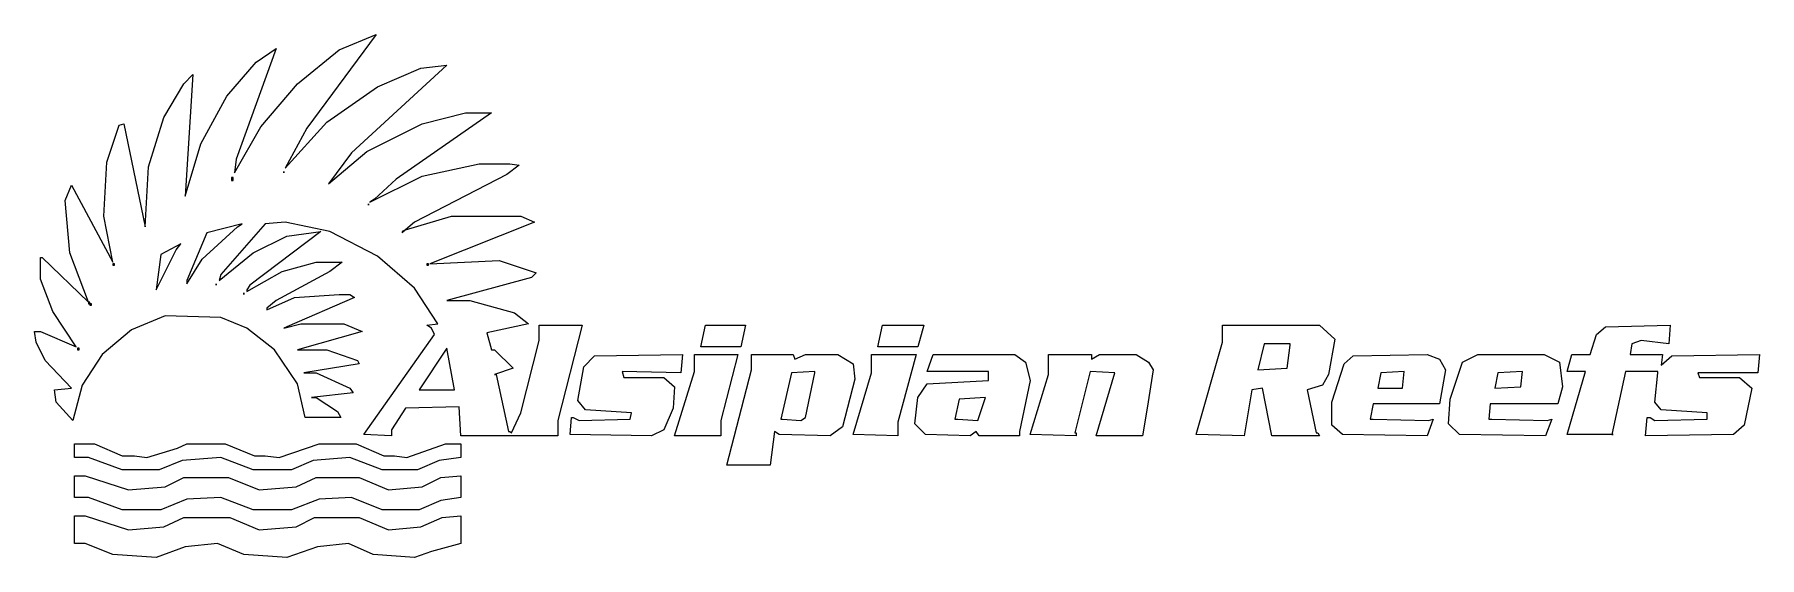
# Model space of a CAD drawing. Extents: x 0.05 to 9.97, y 0.16 to 3.17.
import ezdxf

# ---------------------------------------------------------------- set-up
doc = ezdxf.new("R2010")
doc.units = 0

msp = doc.modelspace()

# ---------------------------------------------------------------- linework, layer by layer
at = {"layer": 'R2V', "color": 0}
for points in [[(1.504425, 1.486726, 0), (1.486726, 1.477876, 0), (1.584071, 1.504425, 0), (1.831858, 1.504425, 0), (1.938053, 1.460177, 0), (1.566372, 1.353982, 0), (1.734513, 1.353982, 0), (1.911504, 1.292035, 0), (1.920354, 1.274336, 0), (1.60177, 1.221239, 0), (1.672566, 1.221239, 0), (1.867257, 1.132743, 0), (1.884956, 1.106195, 0), (1.646018, 1.079646, 0), (1.672566, 1.079646, 0), (1.79646, 1, 0), (1.814159, 0.964602, 0), (1.610619, 0.964602, 0), (1.566372, 1.159292, 0), (1.433628, 1.353982, 0), (1.274336, 1.477876, 0), (1.123894, 1.539823, 0), (0.80531, 1.548673, 0), (0.610619, 1.469027, 0), (0.442478, 1.327434, 0), (0.327434, 1.150442, 0), (0.274336, 0.946903, 0), (0.176991, 1.053097, 0), (0.168142, 1.123894, 0), (0.265487, 1.132743, 0), (0.115044, 1.292035, 0), (0.061947, 1.39823, 0), (0.053097, 1.460177, 0), (0.088496, 1.460177, 0), (0.292035, 1.371681, 0), (0.159292, 1.575221, 0), (0.088496, 1.761062, 0), (0.088496, 1.884956, 0), (0.097345, 1.884956, 0), (0.362832, 1.628319, 0), (0.256637, 1.911504, 0), (0.230088, 2.212389, 0), (0.265487, 2.300885, 0), (0.504425, 1.858407, 0), (0.451327, 2.123894, 0), (0.469027, 2.433628, 0), (0.539823, 2.646018, 0), (0.566372, 2.654867, 0), (0.690265, 2.061947, 0), (0.707965, 2.40708, 0), (0.79646, 2.690265, 0), (0.911504, 2.884956, 0), (0.964602, 2.938053, 0), (0.920354, 2.238938, 0), (1.00885, 2.539823, 0), (1.159292, 2.814159, 0), (1.327434, 3.00885, 0), (1.442478, 3.088496, 0), (1.212389, 2.451327, 0), (1.20354, 2.371681, 0), (1.353982, 2.637168, 0), (1.566372, 2.884956, 0), (1.80531, 3.079646, 0), (2.017699, 3.168142, 0), (1.619469, 2.628319, 0), (1.495575, 2.39823, 0), (1.734513, 2.663717, 0), (2.026549, 2.867257, 0), (2.274336, 2.973451, 0), (2.424779, 2.99115, 0), (1.876106, 2.486726, 0), (1.743363, 2.309735, 0), (1.964602, 2.495575, 0), (2.283186, 2.654867, 0), (2.530973, 2.716814, 0), (2.681416, 2.716814, 0), (2.132743, 2.336283, 0), (2.00885, 2.221239, 0)], [(2.00885, 2.221239, 0), (1.982301, 2.20354, 0), (2.283186, 2.353982, 0), (2.610619, 2.424779, 0), (2.787611, 2.424779, 0), (2.840708, 2.415929, 0), (2.769912, 2.362832, 0), (2.238938, 2.088496, 0), (2.185841, 2.044248, 0), (2.451327, 2.123894, 0), (2.849558, 2.123894, 0), (2.929204, 2.088496, 0), (2.327434, 1.849558, 0), (2.725664, 1.867257, 0), (2.938053, 1.79646, 0), (2.911504, 1.769912, 0), (2.424779, 1.637168, 0), (2.557522, 1.637168, 0), (2.814159, 1.566372, 0), (2.893805, 1.504425, 0), (2.654867, 1.451327, 0), (2.681416, 1.353982, 0), (2.699115, 1.353982, 0), (2.80531, 1.247788, 0), (2.699115, 1.212389, 0), (2.707965, 1.212389, 0), (2.778761, 0.884956, 0), (2.787611, 0.884956, 0), (2.79646, 0.876106, 0), (2.849558, 0.99115, 0), (2.955752, 1.40708, 0), (2.955752, 1.495575, 0), (3.20354, 1.495575, 0), (3.061947, 0.946903, 0), (3.061947, 0.858407, 0), (2.504425, 0.858407, 0), (2.495575, 1.026549, 0), (2.185841, 1.017699, 0), (2.106195, 0.893805, 0), (2.106195, 0.858407, 0), (1.946903, 0.867257, 0), (2.353982, 1.442478, 0), (2.336283, 1.477876, 0), (2.309735, 1.495575, 0), (2.371681, 1.504425, 0), (2.238938, 1.707965, 0), (2.026549, 1.893805, 0), (1.752212, 2.035398, 0), (1.495575, 2.088496, 0), (1.380531, 2.079646, 0), (1.123894, 1.787611, 0), (1.115044, 1.752212, 0), (1.309735, 1.911504, 0), (1.504425, 2.00885, 0), (1.699115, 2.035398, 0), (1.292035, 1.725664, 0), (1.274336, 1.699115, 0)], [(1.19469, 2.345133, 0), (1.185841, 2.345133, 0), (1.185841, 2.327434, 0), (1.19469, 2.327434, 0), (1.19469, 2.345133, 0)], [(1.486726, 2.380531, 0), (1.486726, 2.371681, 0), (1.486726, 2.380531, 0)], [(1.973451, 2.19469, 0), (1.973451, 2.185841, 0), (1.973451, 2.19469, 0)], [(0.929204, 1.752212, 0), (0.929204, 1.734513, 0), (1.017699, 1.876106, 0), (1.221239, 2.061947, 0), (1.247788, 2.079646, 0), (1.044248, 2.026549, 0), (0.929204, 1.752212, 0)], [(2.168142, 2.035398, 0), (2.168142, 2.026549, 0), (2.185841, 2.044248, 0), (2.168142, 2.035398, 0)], [(0.893805, 1.964602, 0), (0.778761, 1.902655, 0), (0.752212, 1.699115, 0), (0.867257, 1.929204, 0), (0.893805, 1.964602, 0)], [(0.513274, 1.849558, 0), (0.504425, 1.849558, 0), (0.504425, 1.840708, 0), (0.513274, 1.840708, 0), (0.513274, 1.849558, 0)], [(1.274336, 1.699115, 0), (1.274336, 1.690265, 0), (1.477876, 1.80531, 0), (1.672566, 1.858407, 0), (1.823009, 1.858407, 0), (1.752212, 1.80531, 0), (1.442478, 1.637168, 0), (1.389381, 1.59292, 0)], [(2.318584, 1.849558, 0), (2.309735, 1.849558, 0), (2.309735, 1.840708, 0), (2.318584, 1.840708, 0), (2.318584, 1.849558, 0)], [(1.097345, 1.734513, 0), (1.097345, 1.725664, 0), (1.097345, 1.734513, 0)], [(0.371681, 1.628319, 0), (0.362832, 1.628319, 0), (0.362832, 1.619469, 0), (0.371681, 1.619469, 0), (0.371681, 1.628319, 0)], [(0.380531, 1.619469, 0), (0.371681, 1.619469, 0), (0.371681, 1.610619, 0), (0.380531, 1.610619, 0), (0.380531, 1.619469, 0)], [(1.256637, 1.681416, 0), (1.256637, 1.672566, 0), (1.256637, 1.681416, 0)], [(1.389381, 1.59292, 0), (1.389381, 1.584071, 0), (1.548673, 1.654867, 0), (1.80531, 1.672566, 0), (1.867257, 1.672566, 0), (1.893805, 1.654867, 0), (1.504425, 1.486726, 0)], [(4.141593, 1.495575, 0), (4.115044, 1.371681, 0), (3.884956, 1.371681, 0), (3.911504, 1.495575, 0), (4.141593, 1.495575, 0)], [(5.168142, 1.495575, 0), (5.132743, 1.371681, 0), (4.902655, 1.371681, 0), (4.929204, 1.495575, 0), (5.168142, 1.495575, 0)], [(7.442478, 1.495575, 0), (7.530973, 1.415929, 0), (7.495575, 1.212389, 0), (7.460177, 1.150442, 0), (7.371681, 1.123894, 0), (7.424779, 0.876106, 0), (7.433628, 0.876106, 0), (7.442478, 0.858407, 0), (7.168142, 0.858407, 0), (7.115044, 1.132743, 0), (7.053097, 1.123894, 0), (7.00885, 0.858407, 0), (6.734513, 0.867257, 0), (6.884956, 1.39823, 0), (6.884956, 1.495575, 0), (7.442478, 1.495575, 0)], [(9.460177, 1.495575, 0), (9.451327, 1.389381, 0), (9.292035, 1.40708, 0), (9.238938, 1.389381, 0), (9.230088, 1.327434, 0), (9.415929, 1.327434, 0), (9.40708, 1.265487, 0), (9.469027, 1.318584, 0), (9.973451, 1.327434, 0), (9.964602, 1.221239, 0), (9.619469, 1.221239, 0), (9.628319, 1.19469, 0), (9.858407, 1.19469, 0), (9.929204, 1.132743, 0), (9.884956, 0.920354, 0), (9.823009, 0.867257, 0), (9.318584, 0.858407, 0), (9.327434, 0.964602, 0), (9.345133, 0.964602, 0), (9.371681, 0.946903, 0), (9.672566, 0.955752, 0), (9.672566, 0.99115, 0), (9.40708, 1.00885, 0), (9.371681, 1.053097, 0), (9.389381, 1.221239, 0), (9.389381, 1.230088, 0), (9.20354, 1.230088, 0), (9.123894, 0.867257, 0), (9.132743, 0.867257, 0), (8.867257, 0.867257, 0), (8.973451, 1.230088, 0), (8.867257, 1.230088, 0), (8.893805, 1.327434, 0), (9, 1.327434, 0), (9.035398, 1.442478, 0), (9.088496, 1.486726, 0), (9.460177, 1.495575, 0)], [(7.274336, 1.389381, 0), (7.123894, 1.389381, 0), (7.088496, 1.238938, 0), (7.256637, 1.247788, 0), (7.274336, 1.380531, 0), (7.274336, 1.389381, 0)], [(0.309735, 1.362832, 0), (0.300885, 1.362832, 0), (0.300885, 1.353982, 0), (0.309735, 1.353982, 0), (0.309735, 1.362832, 0)], [(2.424779, 1.362832, 0), (2.265487, 1.123894, 0), (2.469027, 1.123894, 0), (2.424779, 1.362832, 0)], [(3.778761, 1.327434, 0), (3.769912, 1.221239, 0), (3.433628, 1.230088, 0), (3.442478, 1.19469, 0), (3.672566, 1.19469, 0), (3.734513, 1.141593, 0), (3.725664, 1.017699, 0), (3.672566, 0.893805, 0), (3.60177, 0.858407, 0), (3.132743, 0.867257, 0), (3.141593, 0.964602, 0), (3.150442, 0.964602, 0), (3.185841, 0.946903, 0), (3.477876, 0.955752, 0), (3.486726, 0.99115, 0), (3.221239, 1.00885, 0), (3.176991, 1.061947, 0), (3.212389, 1.256637, 0), (3.274336, 1.318584, 0), (3.778761, 1.327434, 0)], [(4.097345, 1.327434, 0), (4, 0.946903, 0), (4, 0.858407, 0), (3.734513, 0.858407, 0), (3.849558, 1.230088, 0), (3.849558, 1.327434, 0), (4.097345, 1.327434, 0)], [(4.672566, 1.327434, 0), (4.761062, 1.274336, 0), (4.769912, 1.185841, 0), (4.699115, 0.911504, 0), (4.628319, 0.858407, 0), (4.336283, 0.867257, 0), (4.309735, 0.884956, 0), (4.283186, 0.690265, 0), (4.035398, 0.690265, 0), (4.176991, 1.238938, 0), (4.176991, 1.327434, 0), (4.415929, 1.327434, 0), (4.424779, 1.300885, 0), (4.486726, 1.327434, 0), (4.672566, 1.327434, 0)], [(5.123894, 1.327434, 0), (5.017699, 0.938053, 0), (5.017699, 0.858407, 0), (4.761062, 0.867257, 0), (4.867257, 1.221239, 0), (4.867257, 1.327434, 0), (5.123894, 1.327434, 0)], [(5.690265, 1.327434, 0), (5.752212, 1.283186, 0), (5.778761, 1.176991, 0), (5.716814, 0.884956, 0), (5.716814, 0.858407, 0), (5.486726, 0.858407, 0), (5.469027, 0.884956, 0), (5.433628, 0.858407, 0), (5.176991, 0.867257, 0), (5.115044, 0.929204, 0), (5.132743, 1.079646, 0), (5.185841, 1.159292, 0), (5.539823, 1.176991, 0), (5.539823, 1.230088, 0), (5.185841, 1.230088, 0), (5.221239, 1.327434, 0), (5.690265, 1.327434, 0)], [(6.132743, 1.309735, 0), (6.132743, 1.300885, 0), (6.176991, 1.327434, 0), (6.389381, 1.327434, 0), (6.460177, 1.283186, 0), (6.486726, 1.238938, 0), (6.451327, 1.017699, 0), (6.424779, 0.858407, 0), (6.159292, 0.858407, 0), (6.265487, 1.221239, 0), (6.123894, 1.230088, 0), (6.035398, 0.876106, 0), (6.044248, 0.876106, 0), (6.044248, 0.858407, 0), (5.778761, 0.867257, 0), (5.884956, 1.212389, 0), (5.884956, 1.327434, 0), (6.132743, 1.327434, 0), (6.132743, 1.309735, 0)], [(8.061947, 1.327434, 0), (8.132743, 1.300885, 0), (8.168142, 1.238938, 0), (8.132743, 1.044248, 0), (7.752212, 1.044248, 0), (7.734513, 0.955752, 0), (7.752212, 0.955752, 0), (8.070796, 0.946903, 0), (8.097345, 0.955752, 0), (8.061947, 0.858407, 0), (7.575221, 0.867257, 0), (7.513274, 0.920354, 0), (7.513274, 1.053097, 0), (7.584071, 1.274336, 0), (7.637168, 1.318584, 0), (8.061947, 1.327434, 0)], [(8.734513, 1.327434, 0), (8.823009, 1.283186, 0), (8.840708, 1.141593, 0), (8.814159, 1.044248, 0), (8.424779, 1.044248, 0), (8.415929, 0.955752, 0), (8.433628, 0.955752, 0), (8.752212, 0.946903, 0), (8.778761, 0.955752, 0), (8.743363, 0.858407, 0), (8.247788, 0.867257, 0), (8.185841, 0.929204, 0), (8.19469, 1.070796, 0), (8.265487, 1.283186, 0), (8.353982, 1.327434, 0), (8.734513, 1.327434, 0)], [(4.539823, 1.230088, 0), (4.40708, 1.221239, 0), (4.345133, 0.955752, 0), (4.353982, 0.955752, 0), (4.460177, 0.946903, 0), (4.486726, 0.964602, 0), (4.539823, 1.221239, 0), (4.539823, 1.230088, 0)], [(7.929204, 1.230088, 0), (7.79646, 1.221239, 0), (7.778761, 1.132743, 0), (7.920354, 1.132743, 0), (7.929204, 1.230088, 0)], [(8.610619, 1.230088, 0), (8.469027, 1.221239, 0), (8.451327, 1.132743, 0), (8.60177, 1.141593, 0), (8.610619, 1.230088, 0)], [(5.522124, 1.079646, 0), (5.371681, 1.070796, 0), (5.345133, 0.955752, 0), (5.362832, 0.955752, 0), (5.477876, 0.946903, 0), (5.522124, 1.079646, 0)], [(2.504425, 0.814159, 0), (2.504425, 0.734513, 0), (2.380531, 0.716814, 0), (2.256637, 0.663717, 0), (2.053097, 0.663717, 0), (1.867257, 0.734513, 0), (1.654867, 0.716814, 0), (1.530973, 0.663717, 0), (1.309735, 0.663717, 0), (1.123894, 0.734513, 0), (0.902655, 0.716814, 0), (0.769912, 0.663717, 0), (0.557522, 0.663717, 0), (0.362832, 0.734513, 0), (0.283186, 0.734513, 0), (0.283186, 0.814159, 0), (0.39823, 0.814159, 0), (0.557522, 0.743363, 0), (0.628319, 0.743363, 0), (0.699115, 0.734513, 0), (0.876106, 0.787611, 0), (0.929204, 0.814159, 0), (1.150442, 0.814159, 0), (1.318584, 0.743363, 0), (1.380531, 0.743363, 0), (1.460177, 0.734513, 0), (1.690265, 0.814159, 0), (1.902655, 0.814159, 0), (2.061947, 0.743363, 0), (2.123894, 0.743363, 0), (2.19469, 0.734513, 0), (2.415929, 0.814159, 0), (2.504425, 0.814159, 0)], [(2.504425, 0.628319, 0), (2.504425, 0.504425, 0), (2.389381, 0.486726, 0), (2.265487, 0.433628, 0), (2.053097, 0.433628, 0), (1.876106, 0.504425, 0), (1.690265, 0.495575, 0), (1.530973, 0.433628, 0), (1.309735, 0.433628, 0), (1.123894, 0.504425, 0), (0.929204, 0.495575, 0), (0.778761, 0.433628, 0), (0.557522, 0.433628, 0), (0.362832, 0.504425, 0), (0.283186, 0.504425, 0), (0.283186, 0.628319, 0), (0.345133, 0.628319, 0), (0.59292, 0.548673, 0), (0.80531, 0.566372, 0), (0.911504, 0.619469, 0), (1.168142, 0.619469, 0), (1.345133, 0.548673, 0), (1.557522, 0.566372, 0), (1.672566, 0.619469, 0), (1.920354, 0.619469, 0), (2.088496, 0.548673, 0), (2.283186, 0.566372, 0), (2.389381, 0.619469, 0), (2.504425, 0.628319, 0)], [(2.504425, 0.39823, 0), (2.504425, 0.238938, 0), (2.336283, 0.19469, 0), (2.238938, 0.159292, 0), (2, 0.176991, 0), (1.858407, 0.238938, 0), (1.681416, 0.221239, 0), (1.504425, 0.159292, 0), (1.256637, 0.176991, 0), (1.106195, 0.238938, 0), (0.920354, 0.221239, 0), (0.752212, 0.159292, 0), (0.504425, 0.176991, 0), (0.345133, 0.238938, 0), (0.283186, 0.238938, 0), (0.283186, 0.39823, 0), (0.345133, 0.39823, 0), (0.59292, 0.318584, 0), (0.79646, 0.336283, 0), (0.911504, 0.389381, 0), (1.176991, 0.389381, 0), (1.345133, 0.318584, 0), (1.557522, 0.336283, 0), (1.663717, 0.389381, 0), (1.920354, 0.389381, 0), (2.088496, 0.318584, 0), (2.274336, 0.336283, 0), (2.39823, 0.389381, 0), (2.504425, 0.39823, 0)]]:
    msp.add_polyline3d(points, dxfattribs=at)

doc.saveas('drawing.dxf')
